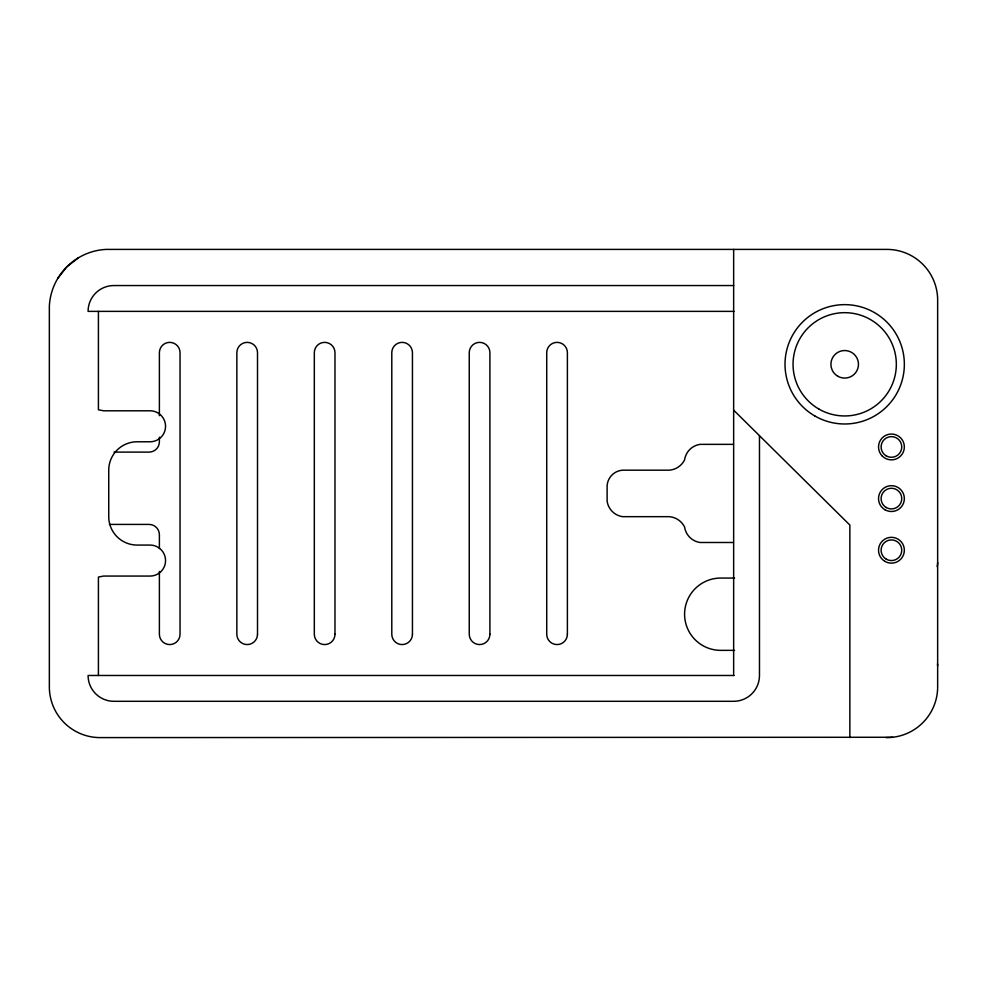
<?xml version="1.0" encoding="UTF-8"?>
<svg xmlns="http://www.w3.org/2000/svg" width="987" height="987" viewBox="0 0 987 987"><rect width="100%" height="100%" fill="white"/><g stroke="black" fill="none" stroke-linecap="round" stroke-linejoin="round"><path stroke-width="1.48" d="M57.789 278.396L66.795 266.848L78.343 257.841M892.779 737.264L100.995 737.597A50.781 50.781 0 0 1 49.35 685.953L49.35 306.217A59.825 59.825 0 0 1 106.164 249.403L886.005 249.403A50.781 50.781 0 0 1 937.65 301.047L937.65 685.953A50.781 50.781 0 0 1 886.005 737.597M733.649 285.551L113.912 285.551A25.822 25.822 0 0 0 88.09 311.374L734.007 311.374M733.427 444.36L700.079 444.36A18.259 18.259 0 0 0 684.583 459.856A18.482 18.482 0 0 1 669.1 470.182L622.612 470.182A16.668 16.668 0 0 0 607.116 485.678L607.116 501.174A18.222 18.222 0 0 0 622.612 516.67L669.1 516.67A18.679 18.679 0 0 1 684.583 526.996A18.259 18.259 0 0 0 700.079 542.492L733.427 542.492M113.998 452.108L149.062 452.108A10.326 10.326 0 0 0 159.388 441.781L159.388 437.179M109.421 524.418L149.062 524.418A10.326 10.326 0 0 1 159.388 534.744L159.388 548.525M734.575 578.061L720.744 578.061A36.149 36.149 0 0 0 684.583 614.21A36.149 36.149 0 0 0 720.744 650.359L734.575 650.359M734.007 675.478L88.09 675.478A25.822 25.822 0 0 0 113.912 701.301L733.649 701.301A25.822 25.822 0 0 0 759.472 675.478L759.472 435.686M733.649 410.148L849.856 525.059L849.856 737.597M733.649 249.403L733.649 675.478M159.388 415.675L159.388 352.692A10.326 10.326 0 0 1 169.715 342.366A10.326 10.326 0 0 1 180.041 352.692L180.041 634.246A10.326 10.326 0 0 1 169.715 644.573A10.326 10.326 0 0 1 159.388 634.246L159.388 571.485M98.416 311.374L98.416 409.79L103.573 410.789L150.061 410.789A15.496 15.496 0 0 1 165.557 426.285A15.496 15.496 0 0 1 150.061 441.781L137.144 441.781A28.401 28.401 0 0 0 108.743 470.182L108.743 516.67A28.401 28.401 0 0 0 137.144 545.071L150.061 545.071A15.496 15.496 0 0 1 165.557 560.567A15.496 15.496 0 0 1 150.061 576.063L103.573 576.063L98.416 577.062L98.416 675.478M937.65 562.565A15.558 15.558 0 0 1 937.107 566.563M937.477 663.844A15.903 15.903 0 0 1 937.65 665.855M567.389 634.246L567.389 352.692A10.326 10.326 0 0 0 557.05 342.366A10.326 10.326 0 0 0 546.724 352.692L546.724 634.246A10.326 10.326 0 0 0 557.05 644.573A10.326 10.326 0 0 0 567.389 634.246M489.91 634.246L489.91 352.692A10.326 10.326 0 0 0 479.583 342.366A10.326 10.326 0 0 0 469.257 352.692L469.257 634.246A10.326 10.326 0 0 0 479.583 644.573A10.326 10.326 0 0 0 489.91 634.246M412.443 634.246L412.443 352.692A10.326 10.326 0 0 0 402.116 342.366A10.326 10.326 0 0 0 391.79 352.692L391.79 634.246A10.326 10.326 0 0 0 402.116 644.573A10.326 10.326 0 0 0 412.443 634.246M334.975 634.246L334.975 352.692A10.326 10.326 0 0 0 324.649 342.366A10.326 10.326 0 0 0 314.322 352.692L314.322 634.246A10.326 10.326 0 0 0 324.649 644.573A10.326 10.326 0 0 0 334.975 634.246M257.508 634.246L257.508 352.692A10.326 10.326 0 0 0 247.182 342.366A10.326 10.326 0 0 0 236.855 352.692L236.855 634.246A10.326 10.326 0 0 0 247.182 644.573A10.326 10.326 0 0 0 257.508 634.246M814.855 415.983A59.652 59.652 0 0 0 904.351 364.314A59.652 59.652 0 0 0 814.855 312.645A59.652 59.652 0 0 0 814.855 415.983M818.865 409.037A51.645 51.645 0 0 0 896.332 364.314A51.645 51.645 0 0 0 818.865 319.591A51.645 51.645 0 0 0 818.865 409.037M837.803 376.244A13.781 13.781 0 0 0 858.468 364.314A13.781 13.781 0 0 0 837.803 352.384A13.781 13.781 0 0 0 837.803 376.244M884.981 561.418A12.917 12.917 0 0 0 904.351 550.24A12.917 12.917 0 0 0 884.981 539.05A12.917 12.917 0 0 0 884.981 561.418M884.981 509.773A12.917 12.917 0 0 0 904.351 498.595A12.917 12.917 0 0 0 884.981 487.405A12.917 12.917 0 0 0 884.981 509.773M882.304 456.08A12.917 12.917 0 0 0 903.907 450.294A12.917 12.917 0 0 0 888.09 434.477A12.917 12.917 0 0 0 882.304 456.08M886.264 559.185A10.326 10.326 0 0 0 901.76 550.24A10.326 10.326 0 0 0 886.264 541.295A10.326 10.326 0 0 0 886.264 559.185M886.264 507.54A10.326 10.326 0 0 0 901.76 498.595A10.326 10.326 0 0 0 886.264 489.651A10.326 10.326 0 0 0 886.264 507.54M886.264 455.895A10.326 10.326 0 0 0 901.76 446.951A10.326 10.326 0 0 0 886.264 438.006A10.326 10.326 0 0 0 886.264 455.895"/></g></svg>
